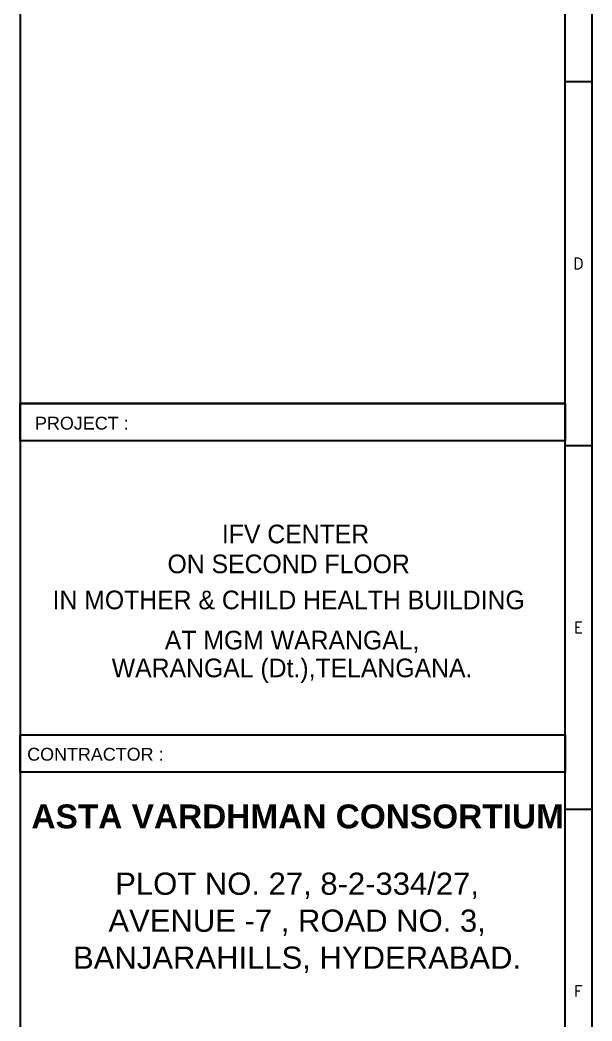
# Model space of a CAD drawing. Extents: x 2982526 to 3410143, y -1442121 to -1332990.
# Drawn here: x 3036099 to 3044472, y -1376430 to -1361765 of the extents above; entities that cross this region are included whole.
import ezdxf
from ezdxf.enums import TextEntityAlignment as Align

# ---------------------------------------------------------------- set-up
doc = ezdxf.new("R2010")
doc.units = 0
doc.header["$MEASUREMENT"] = 0
doc.layers.add('TITLE', color=7, linetype='Continuous')
doc.styles.add('ARIAL', font='arial.ttf')
doc.styles.add('ROMANS', font='romans.shx')

# ---------------------------------------------------------------- blocks, each defined once
blk = doc.blocks.new('A$C1BA14061')
at = {"layer": 'TITLE', "color": 7}
for p, q in [((203982, 0), (203982, -140464)), ((203982, -52674), (202692, -52674)), ((203982, -70232), (202692, -70232)), ((203982, -87790), (202692, -87790))]:
    blk.add_line(p, q, dxfattribs=at)
at = {"layer": 'TITLE'}
blk.add_line((202692, -139174), (202692, -1290), dxfattribs=at)
at = {"layer": 'TITLE', "color": 7, "style": 'ROMANS', "width": 1}
for s, p in [('D', (203324, -61439)), ('E', (203324, -78997)), ('F', (203324, -96555))]:
    blk.add_text(s, height=535, dxfattribs=at).set_placement(p, align=Align.MIDDLE)

msp = doc.modelspace()

# ---------------------------------------------------------------- linework, layer by layer
at = {"layer": 'TITLE', "color": 18, "true_color": 0x000000}
for p, q in [((3036098.9, -1347073.5), (3036098.9, -1388928.9)), ((3044080, -1367383.4), (3036098.9, -1367383.4))]:
    msp.add_line(p, q, dxfattribs=at)
for points in [[(3036098.9, -1367383.4), (3044077.1, -1367383.4), (3044077.1, -1367930.9), (3036098.9, -1367930.9)], [(3036098.9, -1372236.7), (3044077.1, -1372236.7), (3044077.1, -1372784.2), (3036098.9, -1372784.2)]]:
    msp.add_lwpolyline(points, close=True, dxfattribs=at)

# ---------------------------------------------------------------- block references
at = {"layer": 'TITLE', "xscale": 0.3035552556082519, "yscale": 0.3035553943041123, "zscale": 0.3035553665695551}
msp.add_blockref('A$C1BA14061', (2982551.7, -1346682), dxfattribs=at)

# ---------------------------------------------------------------- texts
at = {"layer": 'TITLE', "color": 18, "true_color": 0x000000, "style": 'ARIAL'}
for s, height, p in [('PROJECT :', 187.72, (3036318.1, -1367765.3)), ('CONTRACTOR :', 187.723, (3036203.6, -1372616.3))]:
    msp.add_text(s, height=height, dxfattribs=at).set_placement(p)
at = {"layer": 'TITLE', "color": 18, "true_color": 0x000000, "style": 'ARIAL', "width": 0.95}
for s, p in [(' IFV CENTER', (3040081.6, -1369431.8, 36.7)), ('ON SECOND FLOOR ', (3040081.6, -1369869.6, 36.7)), ('IN MOTHER & CHILD HEALTH BUILDING ', (3040081.6, -1370398.1, 36.7)), ('AT MGM WARANGAL,', (3040081.6, -1370987, 36.7)), ('WARANGAL (Dt.),TELANGANA.', (3040081.6, -1371394.3, 36.7))]:
    msp.add_text(s, height=273.316, rotation=0.00005, dxfattribs=at).set_placement(p, align=Align.CENTER)
at = {"layer": 'TITLE', "color": 18, "true_color": 0x000000, "attachment_point": 2, "rotation": 0.00005, "style": 'ARIAL'}
for s, insert, char_height, width in [('{\\fArial|b1|i0|c0|p34;ASTA VARDHMAN CONSORTIUM}', (3040163.4, -1373258.2, -1105.4), 350, 8171.752), ('PLOT NO. 27, 8-2-334/27, AVENUE -7 , ROAD NO. 3, BANJARAHILLS, HYDERABAD. ', (3040154.8, -1374256.4, -1105.4), 325, 6552.967)]:
    msp.add_mtext(s, dxfattribs=dict(at, insert=insert, char_height=char_height, width=width))

doc.saveas('drawing.dxf')
